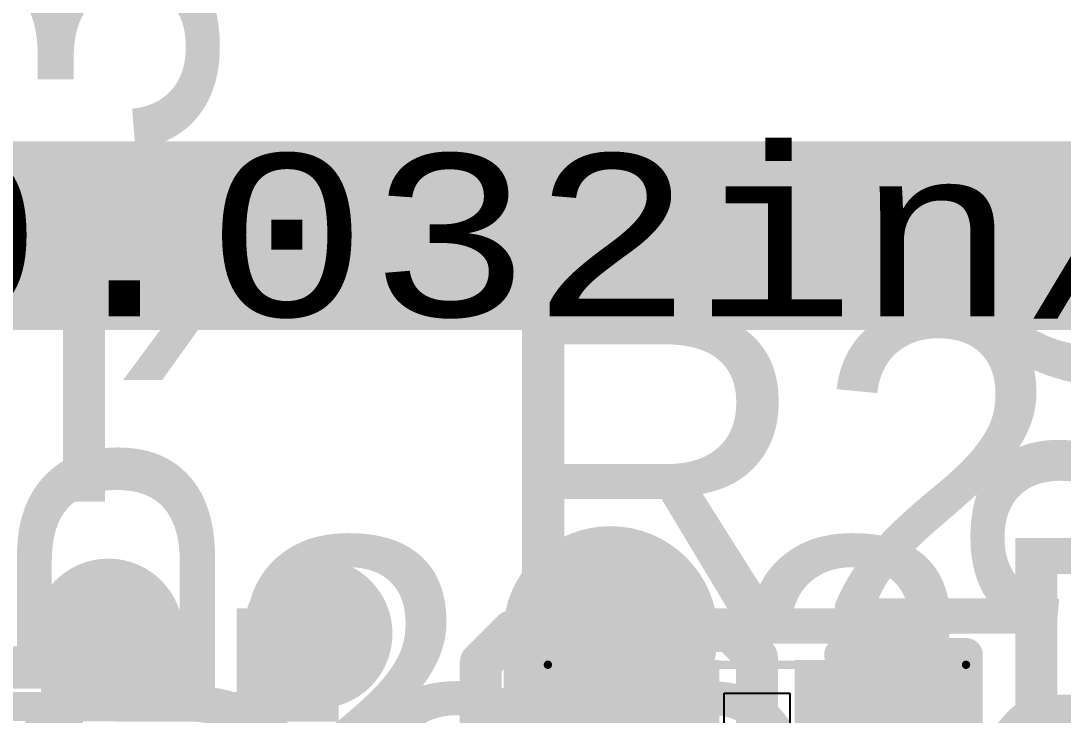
# Model space of a CAD drawing. Header units: inches. Extents: x -2.12 to 4.45, y -3.15 to 1.57.
# Drawn here: x -0.3181 to -0.069, y -0.3151 to -0.1493 of the extents above; entities that cross this region are included whole.
import ezdxf

# ---------------------------------------------------------------- set-up
doc = ezdxf.new("R2010")
doc.units = ezdxf.units.IN
doc.header["$MEASUREMENT"] = 0
for name, color, linetype in [('Bottom', 5, 'Continuous'), ('Bottom 3D Body', 56, 'Continuous'), ('Bottom Overlay', 54, 'Continuous'), ('Bottom Paste', 16, 'Continuous'), ('Bottom Solder', 6, 'Continuous'), ('Measures', 56, 'Continuous'), ('Top', 1, 'Continuous'), ('Top Glue Points', 56, 'Continuous'), ('Top Overlay', 2, 'Continuous'), ('Top Paste', 8, 'Continuous'), ('Top Solder', 216, 'Continuous'), ('Top Value', 56, 'Continuous'), ('tPlace', 56, 'Continuous'), ('Via Holes', 16, 'Continuous')]:
    doc.layers.add(name, color=color, linetype=linetype)
doc.styles.add('Arial', font='', dxfattribs={"height": 0.2})
doc.styles.add('Courier New', font='', dxfattribs={"height": 0.2})
doc.styles.get('Arial').set_extended_font_data('Arial')
doc.styles.get('Courier New').set_extended_font_data('Courier New')

# ---------------------------------------------------------------- blocks, each defined once
blk = doc.blocks.new('SMD3225_3_2X2_5X0_7_MTC_L_43')
at = {"layer": 'Measures', "style": 'Courier New'}
for s, p in [('Alternate 1 Padstyle: OX60Y90D30P', (-0.712, -0.515)), ('Alternate 2 Padstyle: OX90Y60D30P', (-0.712, -0.615))]:
    blk.add_text(s, height=0.0775, dxfattribs=at).set_placement(p)
blk = doc.blocks.new('TP11R_B_47')
at = {"layer": 'Bottom'}
h = blk.add_hatch(color=5, dxfattribs=at)
edge = h.paths.add_edge_path()
edge.add_arc((0, 0), 0.02166, 0, 360)
at = {"layer": 'Bottom Paste'}
h = blk.add_hatch(color=16, dxfattribs=at)
edge = h.paths.add_edge_path()
edge.add_arc((0, 0), 0.02166, 0, 360)
at = {"layer": 'Bottom Solder'}
h = blk.add_hatch(color=6, dxfattribs=at)
edge = h.paths.add_edge_path()
edge.add_arc((0, 0), 0.02566, 0, 360)
at = {"layer": 'Bottom 3D Body', "style": 'Courier New', "text_generation_flag": 2}
blk.add_text('>TP_SIGNAL_NAME', height=0.0610235, rotation=180, dxfattribs=at).set_placement((0, 0.075))
blk = doc.blocks.new('R0603_56')
at = {"layer": 'Top'}
for points in [[(-0.043, 0.0197), (-0.013, 0.0197), (-0.013, -0.0197), (-0.043, -0.0197)], [(0.013, 0.0197), (0.043, 0.0197), (0.043, -0.0197), (0.013, -0.0197)]]:
    blk.add_hatch(color=1, dxfattribs=at).paths.add_polyline_path(points)
at = {"layer": 'Top Paste'}
for points in [[(-0.043, 0.0197), (-0.013, 0.0197), (-0.013, -0.0197), (-0.043, -0.0197)], [(0.013, 0.0197), (0.043, 0.0197), (0.043, -0.0197), (0.013, -0.0197)]]:
    blk.add_hatch(color=8, dxfattribs=at).paths.add_polyline_path(points)
at = {"layer": 'Top Solder'}
for points in [[(-0.047, 0.0237), (-0.009, 0.0237), (-0.009, -0.0237), (-0.047, -0.0237)], [(0.009, 0.0237), (0.047, 0.0237), (0.047, -0.0237), (0.009, -0.0237)]]:
    blk.add_hatch(color=216, dxfattribs=at).paths.add_polyline_path(points)
at = {"layer": 'Top', "const_width": 0.002}
for points in [[(-0.04996, -0.02256), (-0.04996, 0.02256)], [(-0.04996, 0.02256), (0.04996, 0.02256)], [(0.04996, -0.02256), (0.04996, 0.02256)], [(-0.04996, -0.02256), (0.04996, -0.02256)]]:
    blk.add_lwpolyline(points, dxfattribs=at)
at = {"layer": 'Top', "const_width": 0.001}
for points in [[(-0.05046, 0.02256, 1), (-0.04946, 0.02256, 1)], [(-0.05046, 0.02256, 1), (-0.04946, 0.02256, 1)], [(0.04946, 0.02256, 1), (0.05046, 0.02256, 1)], [(0.04946, 0.02256, 1), (0.05046, 0.02256, 1)], [(-0.05046, -0.02256, 1), (-0.04946, -0.02256, 1)], [(-0.05046, -0.02256, 1), (-0.04946, -0.02256, 1)], [(0.04946, -0.02256, 1), (0.05046, -0.02256, 1)], [(0.04946, -0.02256, 1), (0.05046, -0.02256, 1)]]:
    blk.add_lwpolyline(points, format="xyb", close=True, dxfattribs=at)
at = {"layer": 'Top Glue Points'}
for p, q in [((-0.00787, -0.01575), (-0.00787, 0.01575)), ((-0.00787, 0.01575), (0.00787, 0.01575)), ((0.00787, 0.01575), (0.00787, -0.01575)), ((0.00787, -0.01575), (-0.00787, -0.01575))]:
    blk.add_line(p, q, dxfattribs=at)
at = {"layer": 'tPlace', "const_width": 0.00787}
for points in [[(-0.05, -0.025), (-0.05, 0.025)], [(-0.05, 0.025), (-0.02, 0.025)], [(0.02, 0.025), (0.05, 0.025)], [(0.05, -0.025), (0.05, 0.025)], [(-0.05, -0.025), (-0.02, -0.025)], [(0.02, -0.025), (0.05, -0.025)]]:
    blk.add_lwpolyline(points, dxfattribs=at)
at = {"layer": 'tPlace', "const_width": 0.00394}
for points in [[(-0.05197, 0.025, 1), (-0.04803, 0.025, 1)], [(-0.05197, 0.025, 1), (-0.04803, 0.025, 1)], [(-0.02197, 0.025, 1), (-0.01803, 0.025, 1)], [(0.01803, 0.025, 1), (0.02197, 0.025, 1)], [(0.04803, 0.025, 1), (0.05197, 0.025, 1)], [(0.04803, 0.025, 1), (0.05197, 0.025, 1)], [(-0.05197, -0.025, 1), (-0.04803, -0.025, 1)], [(-0.05197, -0.025, 1), (-0.04803, -0.025, 1)], [(-0.02197, -0.025, 1), (-0.01803, -0.025, 1)], [(0.01803, -0.025, 1), (0.02197, -0.025, 1)], [(0.04803, -0.025, 1), (0.05197, -0.025, 1)], [(0.04803, -0.025, 1), (0.05197, -0.025, 1)]]:
    blk.add_lwpolyline(points, format="xyb", close=True, dxfattribs=at)
blk = doc.blocks.new('CONN_QTH_030_02_L_D_A_K_FR_S00_72')
at = {"layer": 'Measures', "style": 'Courier New'}
blk.add_text('0.032in/0.813mm', height=0.03875, dxfattribs=at).set_placement((-0.952, -0.136))
blk = doc.blocks.new('TO_236_VIS_L_86')
at = {"layer": 'Measures', "style": 'Courier New'}
blk.add_text('Alt 2 Padstyle: OX90Y60D30P', height=0.0775, dxfattribs=at).set_placement((-0.583, -0.533))

msp = doc.modelspace()

# ---------------------------------------------------------------- hatches: boundary and pattern name
at = {"layer": 'Bottom'}
h = msp.add_hatch(color=5, dxfattribs=at)
edge = h.paths.add_edge_path()
edge.add_arc((-0.2972, -0.29561), 0.013905, 0, 360)
h = msp.add_hatch(color=5, dxfattribs=at)
edge = h.paths.add_edge_path()
edge.add_arc((-0.2472, -0.29561), 0.013905, 0, 360)
at = {"layer": 'Bottom Solder'}
h = msp.add_hatch(color=6, dxfattribs=at)
edge = h.paths.add_edge_path()
edge.add_arc((-0.2972, -0.29561), 0.017905, 0, 360)
h = msp.add_hatch(color=6, dxfattribs=at)
edge = h.paths.add_edge_path()
edge.add_arc((-0.2472, -0.29561), 0.017905, 0, 360)
at = {"layer": 'Top'}
h = msp.add_hatch(color=1, dxfattribs=at)
edge = h.paths.add_edge_path()
edge.add_arc((-0.2972, -0.29561), 0.013905, 0, 360)
h = msp.add_hatch(color=1, dxfattribs=at)
edge = h.paths.add_edge_path()
edge.add_arc((-0.2472, -0.29561), 0.013905, 0, 360)
at = {"layer": 'Top Solder'}
h = msp.add_hatch(color=216, dxfattribs=at)
edge = h.paths.add_edge_path()
edge.add_arc((-0.2972, -0.29561), 0.017905, 0, 360)
h = msp.add_hatch(color=216, dxfattribs=at)
edge = h.paths.add_edge_path()
edge.add_arc((-0.2472, -0.29561), 0.017905, 0, 360)
at = {"layer": 'Via Holes'}
h = msp.add_hatch(color=7, dxfattribs=at)
edge = h.paths.add_edge_path()
edge.add_arc((-0.2972, -0.29561), 0.005905, 0, 360)
h = msp.add_hatch(color=7, dxfattribs=at)
edge = h.paths.add_edge_path()
edge.add_arc((-0.2472, -0.29561), 0.005905, 0, 360)

# ---------------------------------------------------------------- linework, layer by layer
at = {"layer": 'Bottom', "const_width": 0.007}
msp.add_lwpolyline([(-0.1772, -0.40643), (-0.1772, -0.29561)], dxfattribs=at)
at = {"layer": 'Bottom', "const_width": 0.0035}
msp.add_lwpolyline([(-0.17895, -0.29561, 1), (-0.17545, -0.29561, 1)], format="xyb", close=True, dxfattribs=at)
at = {"layer": 'Top'}
for points, const_width in [([(-0.3932, -0.20061), (0.0078, -0.20061)], 0.045), ([(-0.20822, -0.30256), (-0.20068, -0.29502)], 0.01), ([(-0.20068, -0.29502), (-0.14852, -0.29502)], 0.01), ([(-0.14852, -0.29502), (-0.1422, -0.30134)], 0.01), ([(-0.1422, -0.40061), (-0.1422, -0.30134)], 0.01), ([(-0.20822, -0.32163), (-0.20822, -0.30256)], 0.01)]:
    msp.add_lwpolyline(points, dxfattribs=dict(at, const_width=const_width))
at = {"layer": 'Top', "const_width": 0.005}
for points in [[(-0.20318, -0.29502, 1), (-0.19818, -0.29502, 1)], [(-0.20318, -0.29502, 1), (-0.19818, -0.29502, 1)], [(-0.15102, -0.29502, 1), (-0.14602, -0.29502, 1)], [(-0.15102, -0.29502, 1), (-0.14602, -0.29502, 1)], [(-0.1447, -0.30134, 1), (-0.1397, -0.30134, 1)], [(-0.1447, -0.30134, 1), (-0.1397, -0.30134, 1)], [(-0.21072, -0.30256, 1), (-0.20572, -0.30256, 1)], [(-0.21072, -0.30256, 1), (-0.20572, -0.30256, 1)]]:
    msp.add_lwpolyline(points, format="xyb", close=True, dxfattribs=at)

# ---------------------------------------------------------------- block references
for name, p, rotation in [('SMD3225_3_2X2_5X0_7_MTC_L_43', (1.3918, -0.48961), 225), ('TO_236_VIS_L_86', (-0.3612, -0.82261), 180), ('TP11R_B_47', (-0.1772, -0.29561), 180)]:
    msp.add_blockref(name, p, dxfattribs=dict(rotation=rotation))
for name, p in [('CONN_QTH_030_02_L_D_A_K_FR_S00_72', (0.6004, -0.08386)), ('R0603_56', (-0.1422, -0.32561))]:
    msp.add_blockref(name, p)

# ---------------------------------------------------------------- texts
at = {"layer": 'Bottom Overlay', "style": 'Arial', "text_generation_flag": 2}
msp.add_text('TP13', height=0.0775, rotation=270, dxfattribs=at).set_placement((-0.349209, -0.383786))
msp.add_text('TP7', height=0.0775, dxfattribs=at).set_placement((-0.269991, -0.26411))
at = {"layer": 'Top Overlay', "style": 'Arial'}
msp.add_text('C26', height=0.0775, rotation=90, dxfattribs=at).set_placement((-0.012531, -0.381116))
for s, p in [('R21', (-0.2072, -0.29561)), ('R20', (-0.3222, -0.38561))]:
    msp.add_text(s, height=0.0775, dxfattribs=at).set_placement(p)
at = {"layer": 'Top Value', "style": 'Arial'}
msp.add_text('2u2F', height=0.0775, dxfattribs=at).set_placement((-0.269988, -0.350279))

doc.saveas('drawing.dxf')
